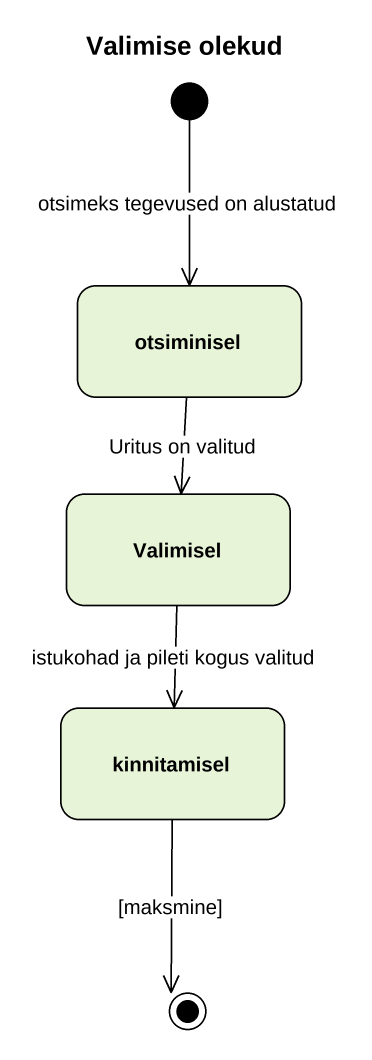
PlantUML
@startuml
title Valimise olekud
hide empty description
state otsiminisel
state Valimisel
state kinnitamisel
[*] --> otsiminisel : otsimeks tegevused on alustatud
otsiminisel --> Valimisel : Uritus on valitud
Valimisel --> kinnitamisel : istukohad ja pileti kogus valitud
kinnitamisel --> [*] : [maksmine]
@enduml
